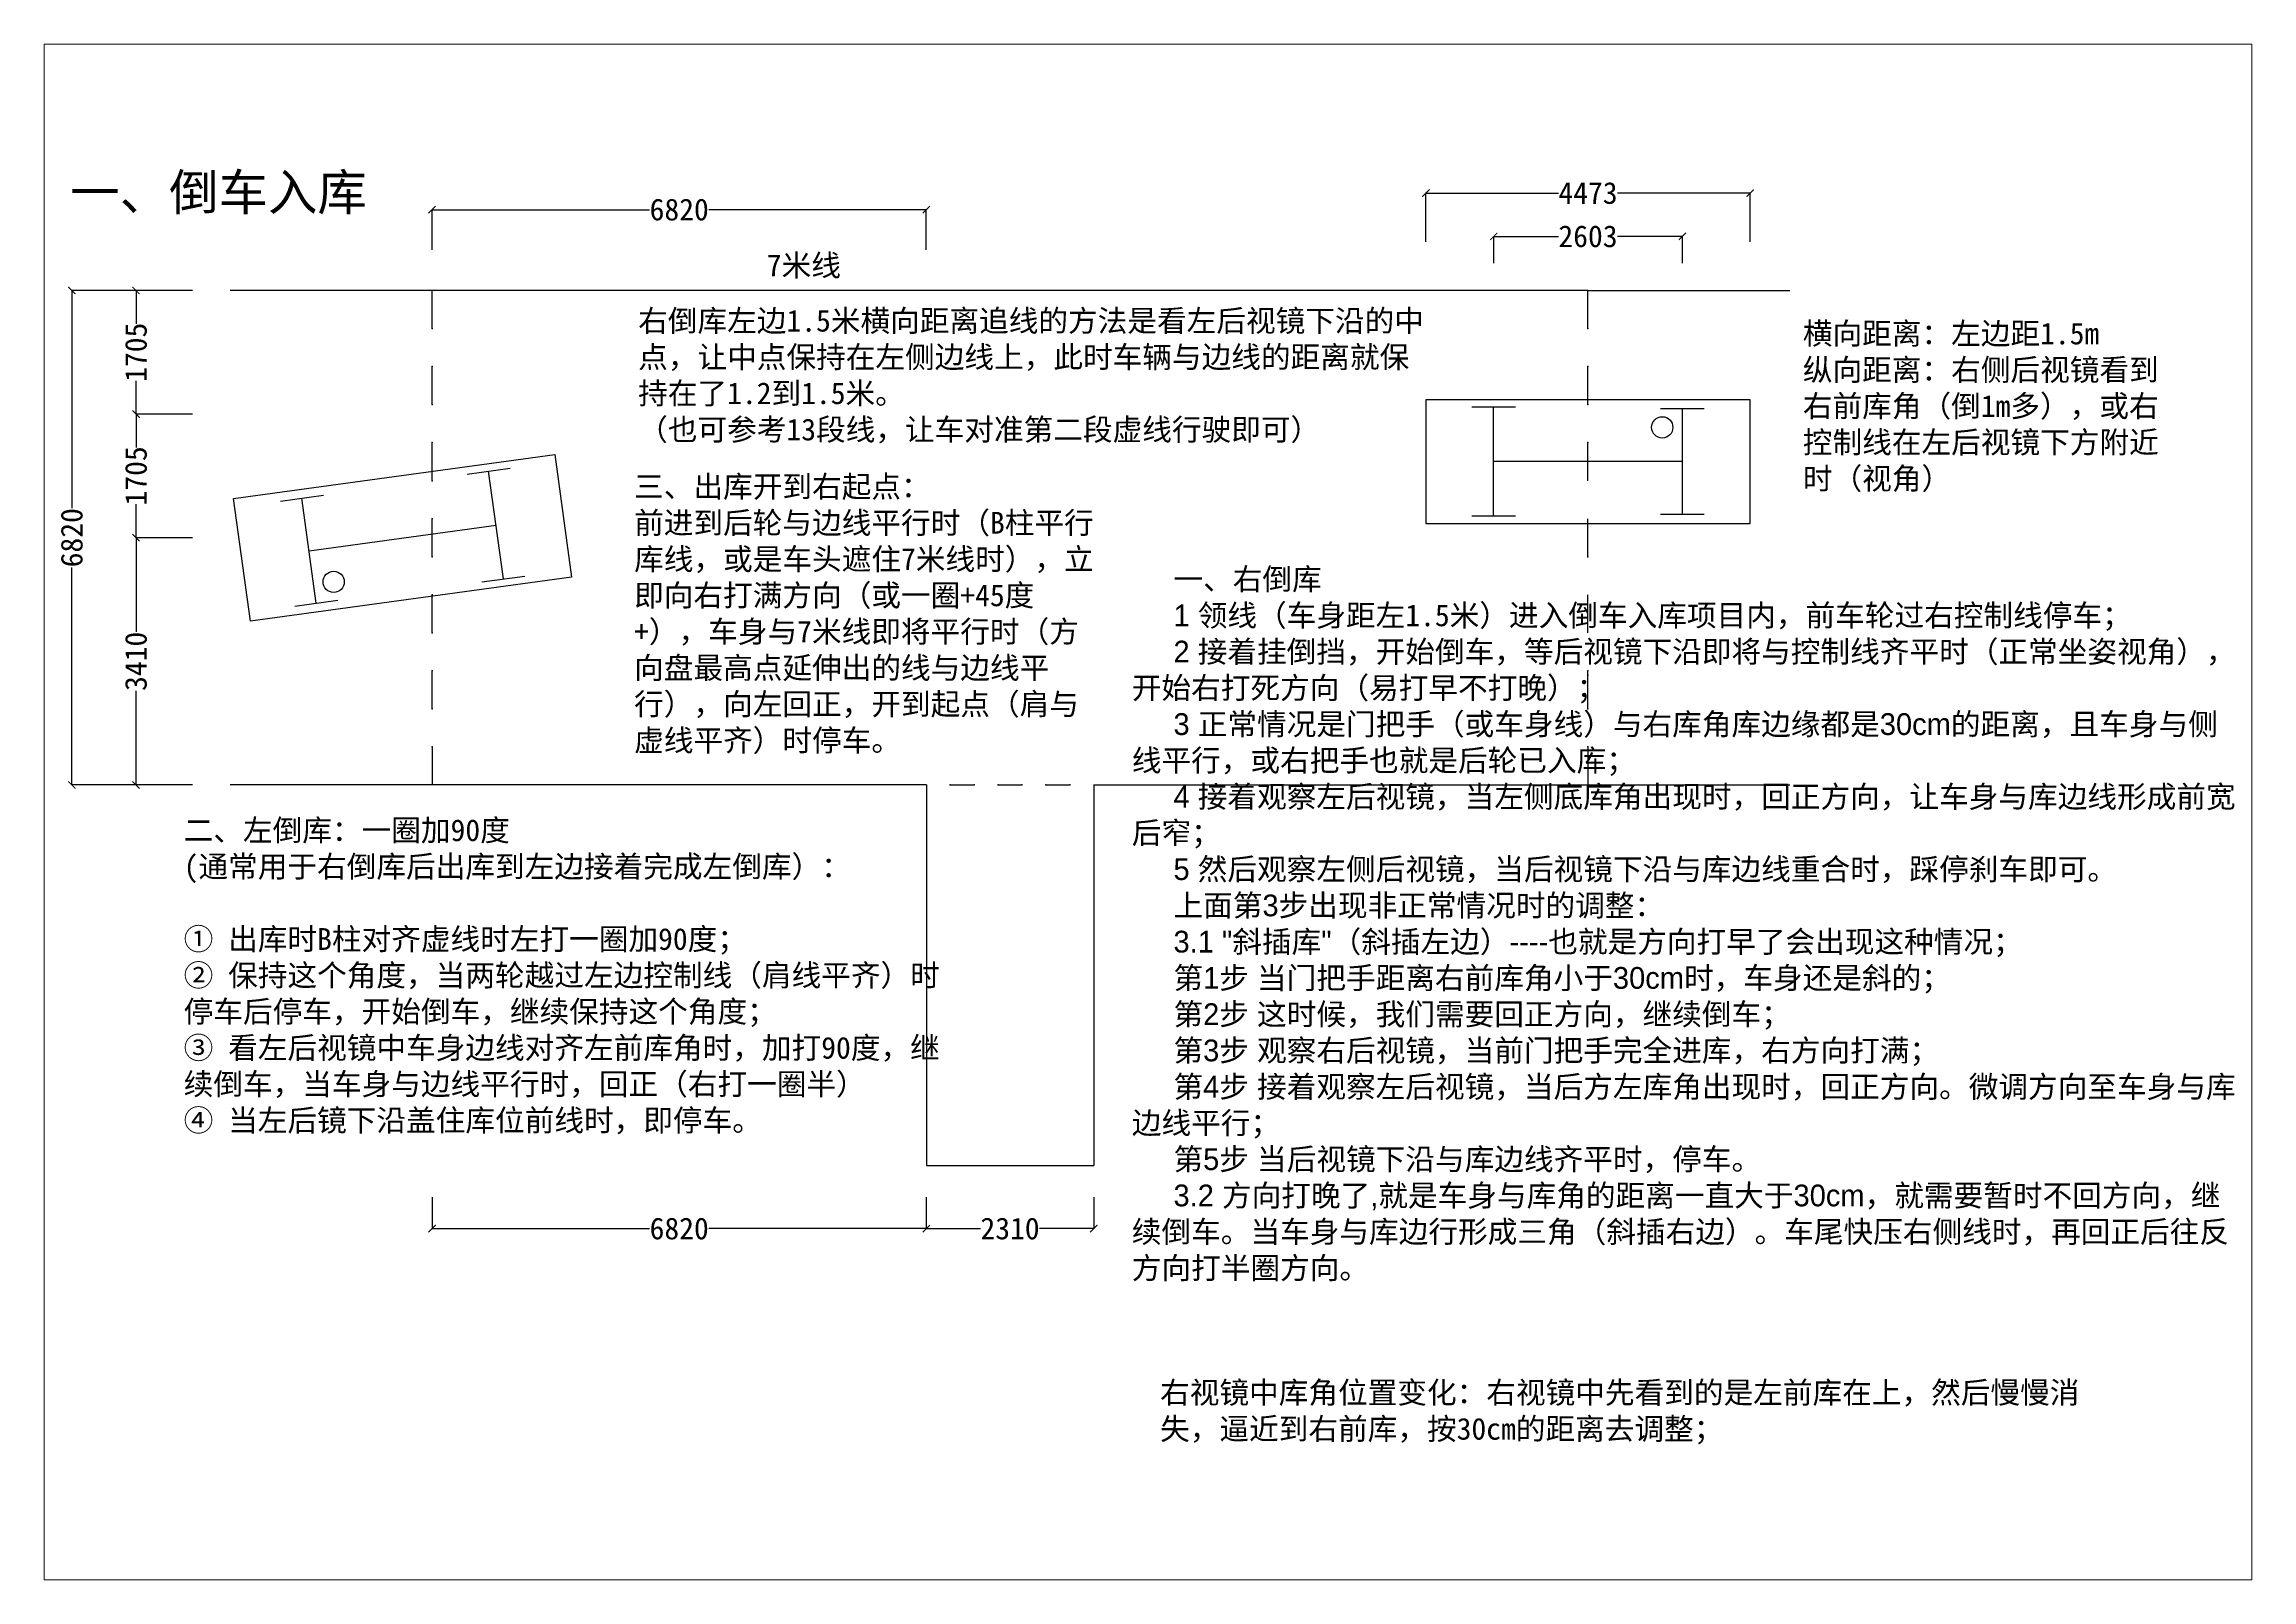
# Paper-space layout '布局1' of a CAD drawing. Header units: millimetres. Extents: x 0 to 285, y 0 to 198.
# The model-space entities are those that its viewports show. They can reach past a viewport. Long polylines and large blocks are cut down to what shows.
import ezdxf

# ---------------------------------------------------------------- set-up
doc = ezdxf.new("R2010")
doc.units = ezdxf.units.MM
doc.header["$LTSCALE"] = 70
doc.styles.get("Standard").update_dxf_attribs({"font": '', "height": 300})
doc.styles.get('Standard').set_extended_font_data('SimSun')
doc.dimstyles.new('ISO-25', dxfattribs={"dimtxt": 2.5, "dimasz": 100, "dimexe": 1.25, "dimexo": 0.625, "dimtad": 0, "dimtxsty": 'Standard', "dimblk": 'ARCHTICK', "dimcen": 2.5, "dimadec": 0, "dimazin": 0, "dimtfac": 1, "dimtmove": 0, "dimatfit": 3, "dimfxl": 1, "dimarcsym": 0})

# ---------------------------------------------------------------- blocks, each defined once
blk = doc.blocks.new('_ArchTick')
at = {"color": 0, "linetype": 'ByBlock', "const_width": 0.15}
blk.add_lwpolyline([(-0.5, -0.5), (0.5, 0.5)], dxfattribs=at)
blk = doc.blocks.new('*D3')
at = {"color": 0, "lineweight": -2}
for p, q in [((16155, 1989), (16155, 1554)), ((18465, 1989), (18465, 1554)), ((16155, 1556), (16902, 1556)), ((18465, 1556), (17718, 1556))]:
    blk.add_line(p, q, dxfattribs=at)
at = {"color": 0, "lineweight": -2, "xscale": 100, "yscale": 100, "zscale": 100, "rotation": 180}
blk.add_blockref('_ArchTick', (16155, 1556), dxfattribs=at)
at = {"color": 0, "lineweight": -2, "xscale": 100, "yscale": 100, "zscale": 100}
blk.add_blockref('_ArchTick', (18465, 1556), dxfattribs=at)
at = {"color": 0, "insert": (17310, 1556), "char_height": 300, "attachment_point": 5}
blk.add_mtext('2310', dxfattribs=at)
blk = doc.blocks.new('*D5')
at = {"color": 0, "lineweight": -2}
for p, q in [((6031, 14496), (5249, 14496)), ((5250, 14496), (5250, 14036)), ((5250, 12791), (5250, 13252)), ((6031, 12791), (5249, 12791))]:
    blk.add_line(p, q, dxfattribs=at)
at = {"color": 0, "lineweight": -2, "xscale": 100, "yscale": 100, "zscale": 100}
for p, rotation in [((5250, 14496), 90), ((5250, 12791), 270)]:
    blk.add_blockref('_ArchTick', p, dxfattribs=dict(at, rotation=rotation))
at = {"color": 0, "insert": (5250, 13644), "char_height": 300, "attachment_point": 5, "rotation": 90}
blk.add_mtext('1705', dxfattribs=at)
blk = doc.blocks.new('*D6')
at = {"color": 0, "lineweight": -2}
for p, q in [((6030, 12791), (5249, 12791)), ((5250, 12791), (5250, 12331)), ((5250, 11086), (5250, 11547)), ((6030, 11086), (5249, 11086))]:
    blk.add_line(p, q, dxfattribs=at)
at = {"color": 0, "lineweight": -2, "xscale": 100, "yscale": 100, "zscale": 100}
for p, rotation in [((5250, 12791), 90), ((5250, 11086), 270)]:
    blk.add_blockref('_ArchTick', p, dxfattribs=dict(at, rotation=rotation))
at = {"color": 0, "insert": (5250, 11939), "char_height": 300, "attachment_point": 5, "rotation": 90}
blk.add_mtext('1705', dxfattribs=at)
blk = doc.blocks.new('*D7')
at = {"color": 0, "lineweight": -2}
for p, q in [((6030, 11086), (5249, 11086)), ((5250, 11086), (5250, 9787)), ((5250, 7676), (5250, 8975)), ((6030, 7676), (5249, 7676))]:
    blk.add_line(p, q, dxfattribs=at)
at = {"color": 0, "lineweight": -2, "xscale": 100, "yscale": 100, "zscale": 100}
for p, rotation in [((5250, 11086), 90), ((5250, 7676), 270)]:
    blk.add_blockref('_ArchTick', p, dxfattribs=dict(at, rotation=rotation))
at = {"color": 0, "insert": (5250, 9381), "char_height": 300, "attachment_point": 5, "rotation": 90}
blk.add_mtext('3410', dxfattribs=at)
blk = doc.blocks.new('*D8')
at = {"color": 0, "lineweight": -2}
for p, q in [((9335, 1988), (9335, 1554)), ((16155, 1989), (16155, 1554)), ((9335, 1556), (12336, 1556)), ((16155, 1556), (13154, 1556))]:
    blk.add_line(p, q, dxfattribs=at)
at = {"color": 0, "lineweight": -2, "xscale": 100, "yscale": 100, "zscale": 100, "rotation": 180}
blk.add_blockref('_ArchTick', (9335, 1556), dxfattribs=at)
at = {"color": 0, "lineweight": -2, "xscale": 100, "yscale": 100, "zscale": 100}
blk.add_blockref('_ArchTick', (16155, 1556), dxfattribs=at)
at = {"color": 0, "insert": (12745, 1556), "char_height": 300, "attachment_point": 5}
blk.add_mtext('6820', dxfattribs=at)
blk = doc.blocks.new('*D9')
at = {"color": 0, "lineweight": -2}
for p, q in [((23049, 15169), (23049, 15841)), ((27522, 15169), (27522, 15841)), ((23049, 15839), (24876, 15839)), ((27522, 15839), (25694, 15839))]:
    blk.add_line(p, q, dxfattribs=at)
at = {"color": 0, "lineweight": -2, "xscale": 100, "yscale": 100, "zscale": 100, "rotation": 180}
blk.add_blockref('_ArchTick', (23049, 15839), dxfattribs=at)
at = {"color": 0, "lineweight": -2, "xscale": 100, "yscale": 100, "zscale": 100}
blk.add_blockref('_ArchTick', (27522, 15839), dxfattribs=at)
at = {"color": 0, "insert": (25285, 15839), "char_height": 300, "attachment_point": 5}
blk.add_mtext('4473', dxfattribs=at)
blk = doc.blocks.new('*D10')
at = {"color": 0, "lineweight": -2}
for p, q in [((6030, 14496), (4363, 14496)), ((4364, 14496), (4364, 11495)), ((4364, 7676), (4364, 10677)), ((6029, 7676), (4363, 7676))]:
    blk.add_line(p, q, dxfattribs=at)
at = {"color": 0, "lineweight": -2, "xscale": 100, "yscale": 100, "zscale": 100}
for p, rotation in [((4364, 14496), 90), ((4364, 7676), 270)]:
    blk.add_blockref('_ArchTick', p, dxfattribs=dict(at, rotation=rotation))
at = {"color": 0, "insert": (4364, 11086), "char_height": 300, "attachment_point": 5, "rotation": 90}
blk.add_mtext('6820', dxfattribs=at)
blk = doc.blocks.new('*D11')
at = {"color": 0, "lineweight": -2}
for p, q in [((9335, 15055), (9335, 15613)), ((9335, 15611), (12336, 15611)), ((16155, 15611), (13154, 15611)), ((16155, 15055), (16155, 15613))]:
    blk.add_line(p, q, dxfattribs=at)
at = {"color": 0, "lineweight": -2, "xscale": 100, "yscale": 100, "zscale": 100, "rotation": 180}
blk.add_blockref('_ArchTick', (9335, 15611), dxfattribs=at)
at = {"color": 0, "lineweight": -2, "xscale": 100, "yscale": 100, "zscale": 100}
blk.add_blockref('_ArchTick', (16155, 15611), dxfattribs=at)
at = {"color": 0, "insert": (12745, 15611), "char_height": 300, "attachment_point": 5}
blk.add_mtext('6820', dxfattribs=at)
blk = doc.blocks.new('car')
for p, q in [((-1001, 750), (-1602, 750)), ((-1302, -750), (-1302, 750)), ((1602, 730), (1001, 730)), ((1302, -730), (1302, 730)), ((1302, 0), (-1302, 0)), ((-1001, -750), (-1602, -750)), ((1602, -730), (1001, -730))]:
    blk.add_line(p, q)
blk.add_lwpolyline([(-2236, 853), (-2236, -853), (2236, -853), (2236, 853)], close=True)
blk.add_circle((1024, 472), 147)
blk = doc.blocks.new('*D13')
at = {"color": 0, "lineweight": -2}
for p, q in [((23984, 14871), (23984, 15243)), ((23984, 15242), (24880, 15242)), ((26587, 15242), (25691, 15242)), ((26587, 14871), (26587, 15243))]:
    blk.add_line(p, q, dxfattribs=at)
at = {"color": 0, "lineweight": -2, "xscale": 100, "yscale": 100, "zscale": 100, "rotation": 180}
blk.add_blockref('_ArchTick', (23984, 15242), dxfattribs=at)
at = {"color": 0, "lineweight": -2, "xscale": 100, "yscale": 100, "zscale": 100}
blk.add_blockref('_ArchTick', (26587, 15242), dxfattribs=at)
at = {"color": 0, "insert": (25285, 15242), "char_height": 300, "attachment_point": 5}
blk.add_mtext('2603', dxfattribs=at)

msp = doc.modelspace()

# ---------------------------------------------------------------- linework, layer by layer
at = {"color": 5}
for p, q in [((9335.127, 14496.07), (6550.619, 14496.07)), ((25285.127, 14496.07), (9335.127, 14496.07)), ((9335.127, 13971.455), (9335.127, 14496.07)), ((25285.127, 14496.07), (28069.635, 14496.07)), ((25285.127, 13971.455), (25285.127, 14496.07)), ((9335.127, 12922.224), (9335.127, 13446.84)), ((25285.127, 12922.224), (25285.127, 13446.84)), ((9335.127, 11872.993), (9335.127, 12397.609)), ((25285.127, 11872.993), (25285.127, 12397.609)), ((9335.127, 10823.763), (9335.127, 11348.378)), ((25285.127, 10823.763), (25285.127, 11348.378)), ((9335.127, 9774.532), (9335.127, 10299.147)), ((25285.127, 9774.532), (25285.127, 10299.147)), ((9335.127, 8725.301), (9335.127, 9249.916)), ((25285.127, 8725.301), (25285.127, 9249.916)), ((9335.127, 8200.686), (9335.127, 7676.07)), ((25285.127, 8200.686), (25285.127, 7676.07)), ((9335.127, 7676.07), (6550.619, 7676.07)), ((16155.127, 7676.07), (9335.127, 7676.07)), ((16155.127, 7676.07), (16155.127, 2426.07)), ((16485.127, 7676.07), (16815.127, 7676.07)), ((17145.127, 7676.07), (17475.127, 7676.07)), ((17805.127, 7676.07), (18135.127, 7676.07)), ((18465.127, 7676.07), (18465.127, 2426.07)), ((18465.127, 7676.07), (25285.127, 7676.07)), ((25285.127, 7676.07), (28069.635, 7676.07)), ((16155.127, 2426.07), (18465.127, 2426.07))]:
    msp.add_line(p, q, dxfattribs=at)
for p, q in [((9818.187, 11962.581), (10413.227, 12044.111)), ((10319.33, 10517.231), (10115.707, 12003.346)), ((7241.997, 11589.412), (7837.037, 11670.943)), ((7737.71, 10183.692), (7539.517, 11630.178)), ((7638.614, 10906.935), (10217.518, 11260.288)), ((10021.81, 10476.466), (10616.85, 10557.996)), ((7440.19, 10142.927), (8035.23, 10224.458))]:
    msp.add_line(p, q)
msp.add_lwpolyline([(11028.07, 12232.317), (11259.657, 10542.109), (6828.062, 9934.906), (6596.475, 11625.114)], close=True)
msp.add_circle((7977.219, 10477.33), 146.812)
for p in [(9335.127, 13971.455), (25285.127, 13971.455), (9335.127, 13446.84), (25285.127, 13446.84), (9335.127, 12922.224), (25285.127, 12922.224), (9335.127, 12397.609), (25285.127, 12397.609), (9335.127, 10823.763), (25285.127, 10823.763), (9335.127, 9774.532), (9335.127, 9249.916), (25285.127, 9249.916), (25285.127, 9191.626), (9335.127, 8725.301), (25285.127, 8725.301), (9335.127, 8200.686), (25285.127, 8200.686), (16485.127, 7676.07), (16815.127, 7676.07), (17145.127, 7676.07), (17475.127, 7676.07), (17805.127, 7676.07), (18135.127, 7676.07)]:
    msp.add_point(p, dxfattribs=at)
for p in [(9335.127, 11872.993), (9335.127, 11348.378), (9335.127, 10299.147)]:
    msp.add_point(p)

# ---------------------------------------------------------------- block references
msp.add_blockref('car', (25285.127, 12135.301))

# ---------------------------------------------------------------- texts
at = {"attachment_point": 1}
for s, insert, char_height, width in [('一、倒车入库', (4342.775, 16102.283), 500, 4715.82023), ('7米线', (13953.787, 14992.763), 300, 2865.09358), ('右倒库左边1.5米横向距离追线的方法是看左后视镜下沿的中点，让中点保持在左侧边线上，此时车辆与边线的距离就保持在了1.2到1.5米。\\P（也可参考13段线，让车对准第二段虚线行驶即可）', (12178.85, 14229.104), 300, 10832.83756), ('{\\C1;横向距离}：左边距1.5m\\P{\\C1;纵向距离}：右侧后视镜看到右前库角（倒1m多），或右控制线在左后视镜下方附近时（视角）', (28250.084, 14053.332), 300, 5242.35408), ('{\\fSimSun|b1|i0|c134|p2;三、出库开到右起点}：\\P前进到后轮与边线平行时（B柱平行库线，或是车头遮住7米线时），立即向右打满方向（或一圈+45度+），车身与7米线即将平行时（方向盘最高点延伸出的线与边线平行），向左回正，开到起点（肩与虚线平齐）时停车。', (12122.837, 11942), 300, 6375.06589), ('\\pi575;{\\fSimSun|b1|i0|c134|p2;一、右倒库\\fËÎÌå|b0|i0|c134|p0;\\P1 }领线（车身距左1.5米）进入倒车入库项目内，前车轮过右控制线停车；{\\fËÎÌå|b0|i0|c134|p0;\\P2 }接着挂倒挡，开始倒车，等后视镜下沿即将与控制线齐平时（正常坐姿视角），开始右打死方向（易打早不打晚）；{\\fËÎÌå|b0|i0|c134|p0;\\P3 }正常情况是门把手（或车身线）与右库角库边缘都是{\\fËÎÌå|b0|i0|c134|p0;30cm}的距离，且车身与侧线平行，或右把手也就是后轮已入库；{\\fËÎÌå|b0|i0|c134|p0;\\P4 }接着观察左后视镜，当左侧底库角出现时，回正方向，让车身与库边线形成前宽后窄；{\\fËÎÌå|b0|i0|c134|p0;\\P5 }然后观察左侧后视镜，当后视镜下沿与库边线重合时，踩停刹车即可。{\\fËÎÌå|b0|i0|c134|p0;\\P}上面第{\\fËÎÌå|b0|i0|c134|p0;3}步出现非正常情况时的调整：{\\fËÎÌå|b0|i0|c134|p0;\\P3.1 "}斜插库{\\fËÎÌå|b0|i0|c134|p0;"}（斜插左边）{\\fËÎÌå|b0|i0|c134|p0;----}也就是方向打早了会出现这种情况；{\\fËÎÌå|b0|i0|c134|p0;\\P}第{\\fËÎÌå|b0|i0|c134|p0;1}步{\\fËÎÌå|b0|i0|c134|p0; }当门把手距离右前库角小于{\\fËÎÌå|b0|i0|c134|p0;30cm}时，车身还是斜的；{\\fËÎÌå|b0|i0|c134|p0;\\P}第{\\fËÎÌå|b0|i0|c134|p0;2}步{\\fËÎÌå|b0|i0|c134|p0; }这时候，我们需要回正方向，继续倒车；{\\fËÎÌå|b0|i0|c134|p0;\\P}第{\\fËÎÌå|b0|i0|c134|p0;3}步{\\fËÎÌå|b0|i0|c134|p0; }观察右后视镜，当前门把手完全进库，右方向打满；{\\fËÎÌå|b0|i0|c134|p0;\\P}第{\\fËÎÌå|b0|i0|c134|p0;4}步{\\fËÎÌå|b0|i0|c134|p0; }接着观察左后视镜，当后方左库角出现时，回正方向。微调方向至车身与库边线平行；{\\fËÎÌå|b0|i0|c134|p0;\\P}第{\\fËÎÌå|b0|i0|c134|p0;5}步{\\fËÎÌå|b0|i0|c134|p0; }当后视镜下沿与库边线齐平时，停车。{\\fËÎÌå|b0|i0|c134|p0;\\P3.2 }方向打晚了{\\fËÎÌå|b0|i0|c134|p0;,}就是车身与库角的距离一直大于{\\fËÎÌå|b0|i0|c134|p0;30cm}，就需要暂时不回方向，继续倒车。当车身与库边行形成三角（斜插右边）。车尾快压右侧线时，再回正后往反方向打半圈方向。', (18990.339, 10665.4), 300, 15323.94665), ('{\\fSimSun|b1|i0|c134|p2;二、左倒库}：一圈加90度\\P(通常用于右倒库后出库到左边接着完成左倒库）：\\P\\P① 出库时B柱对齐虚线时左打一圈加90度；\\P② 保持这个角度，当两轮越过左边控制线（肩线平齐）时停车后停车，开始倒车，继续保持这个角度；\\P③ 看左后视镜中车身边线对齐左前库角时，加打90度，继续倒车，当车身与边线平行时，回正（右打一圈半）\\P④ 当左后镜下沿盖住库位前线时，即停车。', (5907.53, 7201.173), 300, 10727.8348), ('右视镜中库角位置变化：右视镜中先看到的是左前库在上，然后慢慢消失，逼近到右前库，按30cm的距离去调整；', (19380.895, -554.734), 300, 12978.80866)]:
    msp.add_mtext(s, dxfattribs=dict(at, insert=insert, char_height=char_height, width=width))

# ---------------------------------------------------------------- dimensions: what is measured, and where the dimension line sits
for base, p1, p2, picture, middle in [((27521.627, 15839.488), (23048.627, 15168.716), (27521.627, 15168.716), '*D9', (25285.127, 15839.488)), ((16155.127, 15611.299), (9335.127, 15054.622), (16155.127, 15054.622), '*D11', (12745.127, 15611.299)), ((26586.627, 15241.971), (23983.627, 14869.958), (26586.627, 14869.958), '*D13', (25285.127, 15241.971)), ((18465.127, 1555.733), (16155.127, 1989.964), (18465.127, 1989.964), '*D3', (17310.127, 1555.733))]:
    dim = msp.add_linear_dim(base=base, p1=p1, p2=p2, dimstyle='ISO-25')
    dim.commit()
    dim.dimension.update_dxf_attribs({"geometry": picture, "text_midpoint": middle})
for base, p1, p2, picture, middle in [((4364.494, 7676.07), (6030.502, 14496.07), (6029.877, 7676.07), '*D10', (4364.494, 11086.07)), ((5250.39, 12791.07), (6031.127, 14496.07), (6031.127, 12791.07), '*D5', (5250.39, 13643.57))]:
    dim = msp.add_linear_dim(base=base, p1=p1, p2=p2, angle=90, dimstyle='ISO-25')
    dim.commit()
    dim.dimension.update_dxf_attribs({"geometry": picture, "text_midpoint": middle})
for base, p1, p2, picture, middle in [((5250.39, 11086.07), (6030.502, 12791.07), (6030.502, 11086.07), '*D6', (5250.39, 11938.57)), ((5250.39, 7676.07), (6030.502, 11086.07), (6030.502, 7676.07), '*D7', (5250.39, 9381.07))]:
    dim = msp.add_linear_dim(base=base, p1=p1, p2=p2, angle=90, dimstyle='ISO-25', override={"dimtmove": 1})
    dim.commit()
    dim.dimension.update_dxf_attribs({"geometry": picture, "text_midpoint": middle})
dim = msp.add_linear_dim(base=(9335.127, 1555.733), p1=(16155.127, 1989.339), p2=(9335.127, 1988.689), dimstyle='ISO-25', override={"dimtmove": 1})
dim.commit()
dim.dimension.update_dxf_attribs({"geometry": '*D8', "text_midpoint": (12745.127, 1555.733)})

psp = doc.layouts.new('布局1')

# ---------------------------------------------------------------- viewports
at = {"layer": '0'}
psp.add_viewport(center=(142.31, 98.82), size=(284.59, 197.8846), view_center_point=(19213.46, 7302.545), view_height=21182.11935, dxfattribs=at)

doc.saveas('drawing.dxf')
